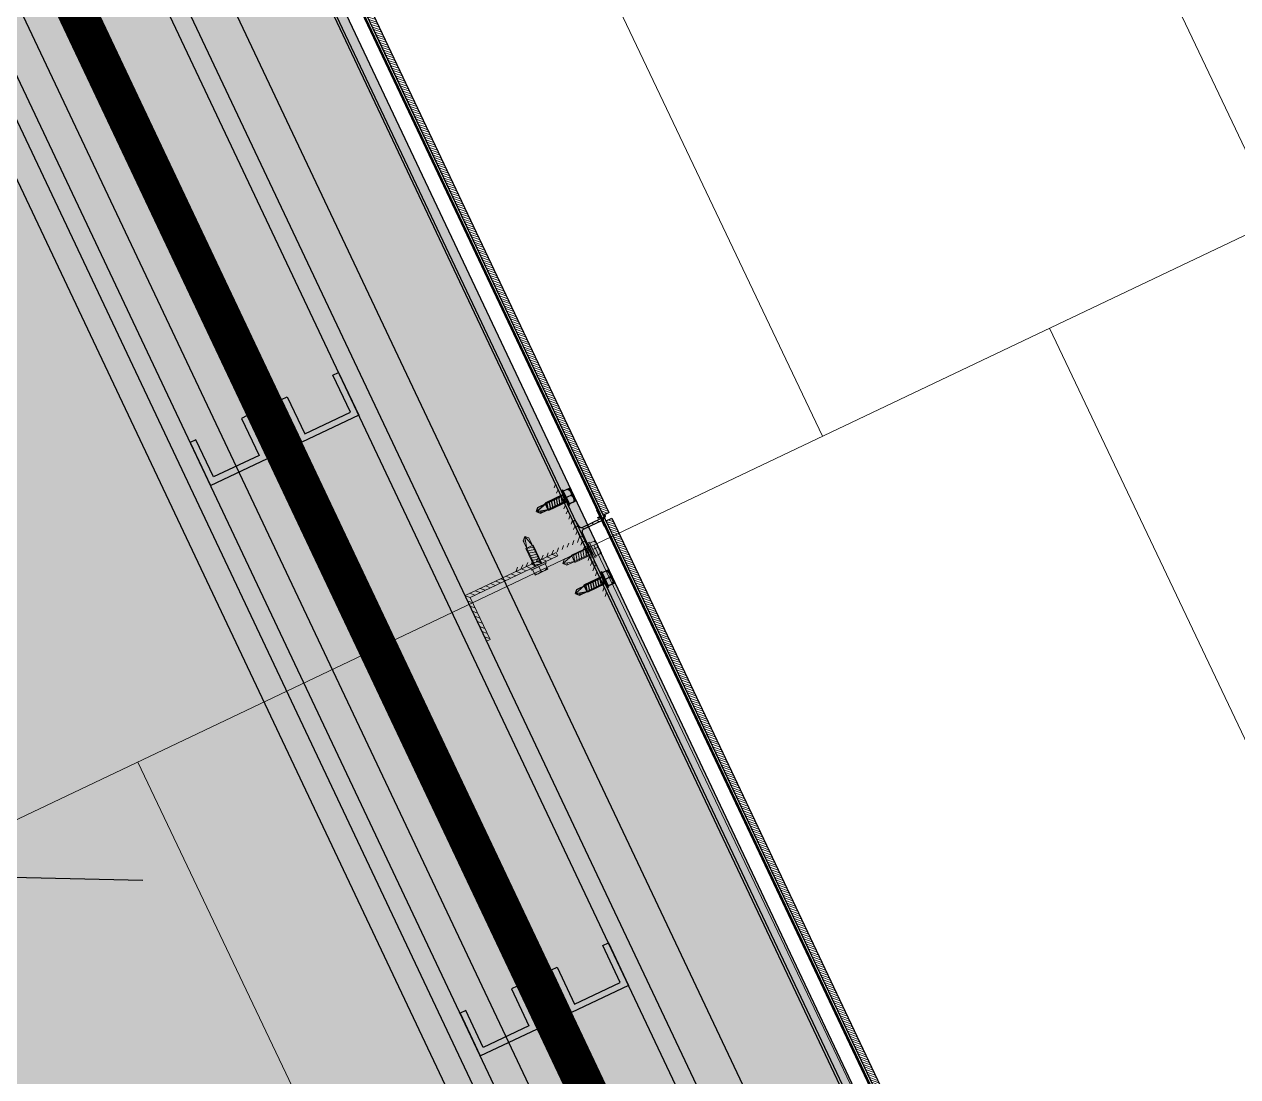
# Model space of a CAD drawing. Header units: metres. Extents: x 678805 to 1359287, y 2747329 to 5497370.
# Drawn here: x 679665.469 to 679666.431, y 2748568.507 to 2748569.341 of the extents above; entities that cross this region are included whole.
import ezdxf

# ---------------------------------------------------------------- set-up
doc = ezdxf.new("R2010")
doc.units = ezdxf.units.M
doc.linetypes.add('XREF_MON_BUILDINGS$0$Hidden', pattern=[0.004, 0.002, -0.002])
for name, color, linetype in [('00_XREF_MON_HSC_PAVEMENT', 7, 'Continuous'), ('00_XREF_TWQ_BUILDINGS', 7, 'Continuous'), ('XREF_MON_BUILDINGS$0$00-Modulos DEFINIDOS', 7, 'Continuous'), ('XREF_MON_BUILDINGS$0$00-Modulos ROOFS', 2, 'Continuous'), ('XREF_MON_BUILDINGS$0$02-L-01_Structure t2', 7, 'Continuous'), ('XREF_MON_BUILDINGS$0$02-L-01_Struture aux', 4, 'Continuous'), ('XREF_MON_BUILDINGS$0$02-L-Insulation', 252, 'Continuous'), ('XREF_MON_BUILDINGS$0$02-L-INT Panel', 5, 'Continuous'), ('XREF_MON_BUILDINGS$0$02-L-panel', 5, 'Continuous')]:
    doc.layers.add(name, color=color, linetype=linetype)
doc.layers.add('XREF_MON_BUILDINGS$0$0-WIPEOUTS', color=7, linetype='Continuous', true_color=0xffffff)
doc.layers.add('XREF_MON_BUILDINGS$0$00-AUX STRUCTURE', color=3, linetype='Continuous', plot=False)
for name, color, linetype, lineweight in [('XREF_MON_BUILDINGS$0$02-H-251', 251, 'Continuous', 0), ('XREF_MON_BUILDINGS$0$02-H-254', 254, 'Continuous', 0), ('XREF_MON_BUILDINGS$0$02-L-01_Structure L', 7, 'Continuous', 5), ('XREF_MON_BUILDINGS$0$02-L-01_Structure T', 8, 'Continuous', 5)]:
    doc.layers.add(name, color=color, linetype=linetype, lineweight=lineweight)
for name, color, linetype, lineweight, true_color in [('XREF_MON_BUILDINGS$0$02-KH-01 Water_Toilets', 7, 'Continuous', 30, 0x3877ff), ('XREF_MON_HSC_PAVEMENT$0$02-L-Joints-Paviment_07_Precast Concrete Blocks 60X40', 7, 'Continuous', 5, 0x999999), ('XREF_MON_HSC_PAVEMENT$0$03-TR-Pavement_07_Precast Concrete Blocks 60X40', 7, 'Continuous', 5, 0x999999)]:
    doc.layers.add(name, color=color, linetype=linetype, lineweight=lineweight, true_color=true_color)
doc.layers.get('XREF_MON_BUILDINGS$0$02-KH-01 Water_Toilets').off()
doc.linetypes.add('XREF_MON_BUILDINGS$0$BATTING', pattern='A,0.0001,-0.1,[134,ltypeshp.shx,S=0.1,R=0,X=-0.1,Y=0],-0.2,[134,ltypeshp.shx,S=0.1,R=180,X=0.1,Y=0],-0.1', length=0.4001)

# ---------------------------------------------------------------- blocks, each defined once
blk = doc.blocks.new('XREF_MON_BUILDINGS$0$modulo kiosco')
at = {"layer": 'XREF_MON_BUILDINGS$0$0-WIPEOUTS', "true_color": 0xfcfcfc}
h = blk.add_hatch(color=7, dxfattribs=at)
h.dxf.hatch_style = 1
h.paths.add_polyline_path([(119.6986085139215, -61.62058441969566), (119.6986085125245, -56.82058442011476), (124.4986085132696, -56.82058442058042), (124.4986085123383, -61.62058442132547)])
at = {"layer": 'XREF_MON_BUILDINGS$0$00-Modulos ROOFS', "lineweight": 0}
blk.add_lwpolyline([(119.6986085139215, -61.62058441969566), (119.6986085125245, -56.82058442011476), (124.4986085132696, -56.82058442058042), (124.4986085123383, -61.62058442132547)], close=True, dxfattribs=at)
at = {"layer": 'XREF_MON_BUILDINGS$0$00-Modulos ROOFS'}
blk.add_lwpolyline([(124.4986085137352, -57.12058442062698), (124.4986085132696, -56.82058442058042), (124.1986085125245, -56.82058442151174), (119.9986085128039, -56.82058442034759), (119.6986085125245, -56.82058442011476), (119.6986085125245, -57.12058442085981), (119.6986085134558, -61.32058442058042), (119.6986085139215, -61.62058441969566), (119.9986085128039, -61.62058442062698), (124.1986085125245, -61.62058442109264), (124.4986085123383, -61.62058442132547), (124.4986085128039, -61.32058442081325)], close=True, dxfattribs=at)
blk = doc.blocks.new('XREF_MON_BUILDINGS$0$AUTORROSCANTE')
at = {"layer": 'XREF_MON_BUILDINGS$0$02-L-01_Structure t2', "color": 0}
for p, q in [((-31.20000000000002, 5.629165124598842), (-26.19999999999959, 5.62916512459816)), ((-31.19999999999999, -3.410605131648481e-13), (-26.19999999999976, 0)), ((-2.365309734828713, 2.5), (-25, 2.5)), ((0, 0), (-8.999999999999972, 2.5)), ((0, 0), (-3.600692283157343, -1.09366380576239)), ((0, 0), (-2.365309734828713, 2.5)), ((0, 0), (-2.365309734828713, -2.5)), ((-31.20000000000002, -5.629165124598899), (-26.19999999999948, -5.629165124599581)), ((-2.365309734828713, -2.5), (-25, -2.5)), ((-3.600692283157343, -1.09366380576239), (-2.365309734828713, -2.5))]:
    blk.add_line(p, q, dxfattribs=at)
at = {"layer": 'XREF_MON_BUILDINGS$0$02-L-01_Structure t2', "color": 253}
for p, q in [((-25, 3.149999999999977), (-8.999999999999943, 3.150000000000034)), ((-23.47427264461649, -3.14999999999992), (-25, 2.662522019210144)), ((-21.40651940967126, -3.14999999999992), (-23.06020473028568, 3.149999999999864)), ((-19.338766174726, -3.14999999999992), (-20.99245149534045, 3.14999999999992)), ((-17.27101293978083, -3.14999999999992), (-18.92469826039516, 3.150000000000034)), ((-15.20325970483566, -3.14999999999992), (-16.85694502544993, 3.150000000000034)), ((-13.1355064698904, -3.14999999999992), (-14.78919179050473, 3.149999999999977)), ((-11.06775323494514, -3.14999999999992), (-12.72143855555953, 3.149999999999977)), ((-9, -3.14999999999992), (-10.65368532061433, 3.150000000000034)), ((-9, -3.14999999999992), (-8.999999999999972, 3.150000000000034)), ((-25, -3.149999999999977), (-9, -3.149999999999977)), ((-3.600692283157343, -1.09366380576239), (-9, -2.5))]:
    blk.add_line(p, q, dxfattribs=at)
at = {"layer": 'XREF_MON_BUILDINGS$0$02-L-01_Structure t2', "color": 0}
for points in [[(-31.20000000000002, 5.629165124598842), (-26.19999999999996, 5.629165124598842), (-26.19999999999996, -5.629165124599581), (-31.20000000000002, -5.629165124599581)], [(-26.19999999999951, 6.5), (-25, 6.5), (-25, -6.500000000000057), (-26.19999999999951, -6.500000000000057)]]:
    blk.add_lwpolyline(points, close=True, dxfattribs=at)
for centre, start, end in [((-26.98608579049073, 2.367525475711773), 129.2840388374925, 214.1828116507075), ((-26.98608579049073, -2.366719793068796), 145.8304296466695, 230.7332658614822)]:
    blk.add_arc(centre, 4.213914209509284, start, end, dxfattribs=at)
blk = doc.blocks.new('XREF_MON_BUILDINGS$0$ULMA_Montante VV')
at = {"layer": 'XREF_MON_BUILDINGS$0$02-H-251', "ltscale": 125}
h = blk.add_hatch(dxfattribs=at)
h.set_pattern_fill('ANSI31', color=256, scale=0.001, angle=450, style=0)
h.set_pattern_definition([(134.9999999999999, (-0.05125000000043656, -0.00250000000005457), (-0.002245064030267289, -0.002245064030267287), [])])
edge = h.paths.add_edge_path()
edge.add_line((-0.05095000000073924, -0.00250000000005457), (0.04844999999841093, -0.00250000000005457))
edge.add_arc((0.04844999999841093, -0.002200000000129876), 0.0003, 270, 360)
edge.add_line((0.04874999999992724, -0.002200000000129876), (0.04874999999992724, -0.0003000000001520675))
edge.add_arc((0.04844999999841093, -0.0003000000001520675), 0.0003, 0, 90)
edge.add_line((0.04844999999841093, 0), (0, 0))
edge.add_line((0, 0), (0, 0.05719999999996617))
edge.add_arc((-0.0003000000015163096, 0.05719999999996617), 0.0003, 0, 90)
edge.add_line((-0.0003000000015163096, 0.05749999999989086), (-0.002200000000811997, 0.05749999999989086))
edge.add_arc((-0.002200000000811997, 0.05719999999996617), 0.0003, 90, 180)
edge.add_line((-0.002500000000509317, 0.05719999999996617), (-0.002500000000509317, 0))
edge.add_line((-0.002500000000509317, 0), (-0.05095000000073924, 0))
edge.add_arc((-0.05095000000073924, -0.0003000000001520675), 0.0003, 90, 180)
edge.add_line((-0.05125000000043656, -0.0003000000001520675), (-0.05125000000043656, -0.002200000000129876))
edge.add_arc((-0.05095000000073924, -0.002200000000129876), 0.0003, 180, 270)
blk = doc.blocks.new('XREF_MON_BUILDINGS$0$ULMA_Autotaladrante')
at = {"layer": 'XREF_MON_BUILDINGS$0$02-L-01_Structure T', "color": 252}
for p, q in [((-0.02500000000509317, 2.273736754432321e-13), (-0.02263469026956955, 0.00250000000005457)), ((-0.02500000000509317, 2.273736754432321e-13), (-0.01600000000325963, 0.00250000000005457)), ((-0.02500000000509317, 2.273736754432321e-13), (-0.02263469026956955, -0.002499999999599822)), ((-0.02500000000509317, 2.273736754432321e-13), (-0.02139930772136722, -0.001093663805477263)), ((-0.02263469026956955, 0.00250000000005457), (0, 0.00250000000005457)), ((0, 0.003150000000232467), (-0.01600000000325963, 0.003150000000232467)), ((-0.01600000000325963, -0.003149999999777719), (-0.01600000000325963, 0.003150000000232467)), ((-0.01600000000325963, -0.003149999999777719), (-0.01434631468237058, 0.003150000000232467)), ((-0.01393224676803584, -0.003149999999777719), (-0.01227856144714679, 0.003150000000232467)), ((-0.0118644935323573, -0.003149999999777719), (-0.01021080821146825, 0.003150000000232467)), ((-0.00979674029713351, -0.003149999999777719), (-0.008143054976244457, 0.003150000000232467)), ((-0.00772898706190972, -0.003149999999777719), (-0.006075301741020667, 0.003150000000232467)), ((-0.005661233826231182, -0.003149999999777719), (-0.004007548505342129, 0.003150000000232467)), ((-0.003593480591007392, -0.003149999999777719), (-0.001939795270118339, 0.003150000000232467)), ((-0.001525727355783602, -0.003149999999777719), (0, 0.002662522019363678)), ((0.006200000001172157, 0.005629165124673818), (0.001200000000153523, 0.005629165124673818)), ((0.006200000001172157, 2.273736754432321e-13), (0.001200000000153523, 2.273736754432321e-13)), ((-0.02139930772136722, -0.001093663805477263), (-0.02263469026956955, -0.002499999999599822)), ((-0.02263469026956955, -0.002499999999599822), (0, -0.002499999999599822)), ((-0.02139930772136722, -0.001093663805477263), (-0.01600000000325963, -0.002499999999599822)), ((0, -0.003149999999777719), (-0.01600000000325963, -0.003149999999777719)), ((0.006200000001172157, -0.005629165124219071), (0.001200000000153523, -0.005629165124219071))]:
    blk.add_line(p, q, dxfattribs=at)
for points in [[(0.001200000000153523, 0.006499999999959982), (0, 0.006499999999959982), (0, -0.006499999999732609), (0.001200000000153523, -0.006499999999732609)], [(0.006200000001172157, 0.005629165124673818), (0.001200000000153523, 0.005629165124673818), (0.001200000000153523, -0.005629165124219071), (0.006200000001172157, -0.005629165124219071)]]:
    blk.add_lwpolyline(points, close=True, dxfattribs=at)
for centre, start, end in [((0.001986085791031655, 0.002367525475847287), 325.8171883654993, 50.71596115511253), ((0.001986085791031655, -0.002366719792689764), 309.2667341381091, 34.16957033823044)]:
    blk.add_arc(centre, 0.004213914210367771, start, end, dxfattribs=at)
blk = doc.blocks.new('XREF_MON_BUILDINGS$0$ULMA_Escuadra40x80_Seccion')
at = {"layer": 'XREF_MON_BUILDINGS$0$02-H-251', "ltscale": 125}
h = blk.add_hatch(dxfattribs=at)
h.set_pattern_fill('ANSI31', color=256, scale=0.001, angle=360, style=0)
h.set_pattern_definition([(45, (0, 0), (-0.002245064030267288, 0.002245064030267289), [])])
h.paths.add_polyline_path([(0, 0.0799999999994725), (0.002999999989697244, 0.0799999999994725), (0.002999999989697244, 0.002999999999701686), (0.03999999999359716, 0.002999999999701686), (0.03999999999359716, 0), (0, 0)])
at = {"layer": 'XREF_MON_BUILDINGS$0$02-L-01_Structure L', "linetype": 'Continuous'}
blk.add_lwpolyline([(0, 0.0799999999994725), (0.002999999989697244, 0.0799999999994725), (0.002999999989697244, 0.002999999999701686), (0.03999999999359716, 0.002999999999701686), (0.03999999999359716, 0), (0, 0)], close=True, dxfattribs=at)
blk = doc.blocks.new('XREF_MON_BUILDINGS$0$desague')
at = {"linetype": 'Continuous'}
for p, q in [((-0.04090263425324991, 0.02045131712662318), (-0.3371916059736151, 0.1685958029868022)), ((0.04090263425324991, 0.02045131712662318), (0.3371916059736151, 0.1685958029868022)), ((-0.04090263425324991, -0.02045131712662318), (-0.3371916059736151, -0.1685958029868022)), ((0.04090263425324991, -0.02045131712662318), (0.3371916059736151, -0.1685958029868022))]:
    blk.add_line(p, q, dxfattribs=at)
blk.add_circle((0, 0), 0.04573053532453741, dxfattribs=at)
blk = doc.blocks.new('XREF_MON_BUILDINGS$0$A$C56BF4A3E')
at = {"layer": 'XREF_MON_BUILDINGS$0$02-H-251', "linetype": 'XREF_MON_BUILDINGS$0$Hidden', "ltscale": 125}
h = blk.add_hatch(dxfattribs=at)
h.set_pattern_fill('ANSI31', color=256, scale=0.001, angle=360, style=0)
h.set_pattern_definition([(45, (-250.7190308536063, -172.1081610942427), (-0.002245064030267288, 0.002245064030267289), [])])
edge = h.paths.add_edge_path()
edge.add_line((6.007799074164371, 0.0269813749317791), (6.009799074164324, 0.0269813749317791))
edge.add_line((6.009799074164324, 0.0269813749317791), (6.016670568796474, 0.02673596440934034))
edge.add_line((6.016670568796474, 0.02673596440934034), (6.017549401815462, 0.02579188096103735))
edge.add_arc((6.017768986389104, 0.02599628892301098), 0.0003, 222.95, 312.9500000000114)
edge.add_line((6.017973394351305, 0.02577670434936863), (6.018917664320146, 0.02665571099794306))
edge.add_line((6.018917664320146, 0.02665571099794306), (6.02066798285556, 0.02659319962083373))
edge.add_line((6.02066798285556, 0.02659319962083373), (6.021546851898041, 0.02564907747444067))
edge.add_arc((6.021766436471911, 0.0258534854373238), 0.0003, 222.9500000000149, 312.9500000000114)
edge.add_line((6.021970844434112, 0.02563390086368145), (6.022915153107409, 0.02651294354097899))
edge.add_line((6.022915153107409, 0.02651294354097899), (6.035870457225304, 0.02605025410764483))
edge.add_arc((6.035799074164391, 0.02405152839935454), 0.002, 360, 447.95459151111373, ccw=False)
edge.add_line((6.037799074164344, 0.02405152839935454), (6.037799074164344, 0.01732217391952418))
edge.add_line((6.037799074164344, 0.01732217391952418), (6.037799074164344, 0.00798137493154627))
edge.add_line((6.037799074164344, 0.00798137493154627), (6.032649074164386, 0.00798137493154627))
edge.add_line((6.032649074164386, 0.00798137493154627), (6.032649074164386, 0.006981374931342543))
edge.add_line((6.032649074164386, 0.006981374931342543), (6.037966468006847, 0.006981374931342543))
edge.add_arc((6.037966468006847, 0.006681374931645223), 0.0003, 29.99999999999568, 90, ccw=False)
edge.add_line((6.038226275628052, 0.006831374931493883), (6.039889266543117, 0.003950990174303115))
edge.add_arc((6.040149074164322, 0.004100990174151775), 0.0003, 210.0000000000145, 389.9999999999957)
edge.add_line((6.040408881785527, 0.004250990174000435), (6.03909230103169, 0.006531374931796563))
edge.add_arc((6.039352108652896, 0.006681374931645223), 0.0003, 90, 209.9999999999957, ccw=False)
edge.add_line((6.039352108652896, 0.006981374931342543), (6.047099074164283, 0.006981374931342543))
edge.add_line((6.047099074164283, 0.006981374931342543), (6.047099074164283, 0.00798137493154627))
edge.add_line((6.047099074164283, 0.00798137493154627), (6.041099074164425, 0.00798137493154627))
edge.add_line((6.041099074164425, 0.00798137493154627), (6.041099074164425, 0.009731374931902792))
edge.add_arc((6.040849074164374, 0.009731374931902792), 0.0002500000000000272, 360, 540)
edge.add_line((6.040599074164323, 0.009731374931902792), (6.040599074164323, 0.00798137493154627))
edge.add_line((6.040599074164323, 0.00798137493154627), (6.039599074164347, 0.00798137493154627))
edge.add_line((6.039599074164347, 0.00798137493154627), (6.039599074164347, 0.02422579777328338))
edge.add_arc((6.041599074164299, 0.02422579777328338), 0.002, 97.44741685019778, 180, ccw=False)
edge.add_line((6.041339841684806, 0.0262089262413383), (6.047249074164359, 0.0269813749317791))
edge.add_line((6.047249074164359, 0.0269813749317791), (6.047249074164359, 0.02878137493178201))
edge.add_line((6.047249074164359, 0.02878137493178201), (6.007799074164371, 0.02878137493178201))
edge.add_line((6.007799074164371, 0.02878137493178201), (6.007799074164371, 0.0269813749317791))
at = {"layer": 'XREF_MON_BUILDINGS$0$02-H-254', "ltscale": 125}
h = blk.add_hatch(dxfattribs=at)
h.set_pattern_fill('ANSI31', color=256, scale=0.0005, style=0)
h.set_pattern_definition([(45, (-251.461789068142, -171.9808575449287), (-0.001122532015133644, 0.001122532015133644), [])])
h.paths.add_polyline_path([(5.441299074183899, 8.775763254931235e-05), (6.036168537639629, 8.775763254931235e-05), (6.036168537639629, 0.0050199457986011), (5.441299074183899, 0.00501821766063415)])
h = blk.add_hatch(dxfattribs=at)
h.set_pattern_fill('ANSI31', color=256, scale=0.0005, style=0)
h.set_pattern_definition([(45, (-250.8617890681419, -171.9808575449287), (-0.001122532015133644, 0.001122532015133644), [])])
h.paths.add_polyline_path([(6.041299074183893, 8.775763254931235e-05), (6.63616853763963, 8.775763254931235e-05), (6.63616853763963, 0.0050199457986011), (6.041299074183893, 0.00501821766063415)])
at = {"layer": 'XREF_MON_BUILDINGS$0$00-AUX STRUCTURE', "linetype": 'Continuous', "const_width": 0.03}
blk.add_lwpolyline([(5.110634532114357, 0.2113524632619566), (9.35863453211795, 0.2113524632619566)], dxfattribs=at)
at = {"layer": 'XREF_MON_BUILDINGS$0$02-L-01_Struture aux', "linetype": 'Continuous'}
for p, q in [((5.110634532114357, 0.2263524632682774), (9.35063453211794, 0.2263524632641776)), ((5.110634532114357, 0.1963524632556286), (9.35063453211794, 0.1963524632515288))]:
    blk.add_line(p, q, dxfattribs=at)
at = {"layer": 'XREF_MON_BUILDINGS$0$02-L-01_Struture aux'}
for p, q in [((9.606410899122924, 0.02878126135213321), (4.864218063045374, 0.02878137223468613)), ((4.864218062999779, 0.02683137493374943), (9.606410899122924, 0.02683137493374943))]:
    blk.add_line(p, q, dxfattribs=at)
at = {"layer": 'XREF_MON_BUILDINGS$0$02-L-01_Struture aux', "linetype": 'XREF_MON_BUILDINGS$0$Hidden'}
for p, q in [((6.007799074164371, 0.02878137493178201), (6.007799074164371, 0.0269813749317791)), ((6.007799074164371, 0.02878137493178201), (6.047249074164359, 0.02878137493178201)), ((6.007799074164371, 0.0269813749317791), (6.009799074164324, 0.0269813749317791)), ((6.009049074164398, 0.0269813749317791), (6.009799074164324, 0.0269813749317791)), ((6.016670568796474, 0.02673596440934034), (6.009799074164324, 0.0269813749317791)), ((6.017549401815462, 0.02579188096103735), (6.016670568796474, 0.02673596440934034)), ((6.017973394351305, 0.02577670434936863), (6.018917664320146, 0.02665571099794306)), ((6.02066798285556, 0.02659319962083373), (6.018917664320146, 0.02665571099794306)), ((6.021546851898041, 0.02564907747444067), (6.02066798285556, 0.02659319962083373)), ((6.021970844434112, 0.02563390086368145), (6.022915153107409, 0.02651294354097899)), ((6.035870457225304, 0.02605025410764483), (6.022915153107409, 0.02651294354097899)), ((6.037799074164344, 0.02405152839935454), (6.037799074164344, 0.01732217391952418)), ((6.039599074164347, 0.02422579777328338), (6.039599074164347, 0.00798137493154627)), ((6.041339841684806, 0.0262089262413383), (6.047249074164359, 0.0269813749317791)), ((6.047249074164359, 0.02878137493178201), (6.047249074164359, 0.0269813749317791)), ((6.037799074164344, 0.01732217391952418), (6.037799074164344, 0.00798137493154627)), ((6.04079907416433, 0.009731374931902792), (6.04079907416433, 0.00798137493154627)), ((6.041299074164375, 0.009731374931902792), (6.041299074164431, 0.00798137493154627)), ((6.032649074164386, 0.00798137493154627), (6.037799074164344, 0.00798137493154627)), ((6.032649074164386, 0.00798137493154627), (6.032649074164386, 0.006981374931342543)), ((6.032649074164386, 0.006981374931342543), (6.037966468006847, 0.006981374931342543)), ((6.039889266543117, 0.003950990174303115), (6.038226275628052, 0.006831374931493883)), ((6.040408881785527, 0.004250990174000435), (6.03909230103169, 0.006531374931796563)), ((6.039352108652896, 0.006981374931342543), (6.047099074164283, 0.006981374931342543)), ((6.039599074164347, 0.00798137493154627), (6.04079907416433, 0.00798137493154627)), ((6.041299074164431, 0.00798137493154627), (6.047099074164283, 0.00798137493154627)), ((6.047099074164283, 0.00798137493154627), (6.047099074164283, 0.006981374931342543))]:
    blk.add_line(p, q, dxfattribs=at)
at = {"layer": 'XREF_MON_BUILDINGS$0$02-L-01_Struture aux', "linetype": 'Continuous'}
for points in [[(5.73310068939421, 0.2763524632515129), (5.695634532103131, 0.2763524632578509), (5.695634532103131, 0.2263524632578395), (5.73310068939421, 0.226352463257868), (5.73310068939421, 0.2313524632578634), (5.700634532103155, 0.231352463257835), (5.700634532103155, 0.2713524632570028), (5.733100689401827, 0.2713524632515174), (5.733100689401827, 0.2763524632515129)], [(6.23310068939421, 0.2763524632515129), (6.195634532103131, 0.2763524632578509), (6.195634532103131, 0.2263524632578395), (6.23310068939421, 0.226352463257868), (6.23310068939421, 0.2313524632578634), (6.200634532103155, 0.231352463257835), (6.200634532103155, 0.2713524632570028), (6.233100689401827, 0.2713524632515174), (6.233100689401827, 0.2763524632515129)], [(5.73310068939421, 0.1463524632641935), (5.695634532103131, 0.1463524632578554), (5.695634532103131, 0.1963524632578668), (5.73310068939421, 0.1963524632578384), (5.73310068939421, 0.1913524632578429), (5.700634532103155, 0.1913524632578714), (5.700634532103155, 0.1513524632587036), (5.733100689401827, 0.1513524632641889), (5.733100689401827, 0.1463524632641935)], [(6.23310068939421, 0.1463524632641935), (6.195634532103131, 0.1463524632578554), (6.195634532103131, 0.1963524632578668), (6.23310068939421, 0.1963524632578384), (6.23310068939421, 0.1913524632578429), (6.200634532103155, 0.1913524632578714), (6.200634532103155, 0.1513524632587036), (6.233100689401827, 0.1513524632641889), (6.233100689401827, 0.1463524632641935)]]:
    blk.add_lwpolyline(points, dxfattribs=at)
at = {"layer": 'XREF_MON_BUILDINGS$0$02-L-01_Struture aux'}
for points in [[(9.606410899122924, 0.006936668091238829), (4.864217982283829, 0.006936667175349243)], [(4.864218062552606, 0.007706819045150581), (9.606410899122924, 0.007706819961040168)]]:
    blk.add_lwpolyline(points, dxfattribs=at)
at = {"layer": 'XREF_MON_BUILDINGS$0$02-L-01_Struture aux', "linetype": 'XREF_MON_BUILDINGS$0$Hidden'}
for centre, radius, start, end in [((6.017768986389104, 0.02599628892301098), 0.0003, 222.9499999742432, 312.950000006033), ((6.021766436471911, 0.0258534854373238), 0.0003, 222.9500000717971, 312.950000006033), ((6.035799074164391, 0.02405152839935454), 0.002, 0, 87.95459151390347), ((6.041599074164299, 0.02422579777328338), 0.002, 97.44741685044744, 180), ((6.041049074164381, 0.009731374931902792), 0.0002500000000000272, 0, 180), ((6.037966468006847, 0.006681374931645223), 0.0003, 29.99999996828956, 90), ((6.039352108652896, 0.006681374931645223), 0.0003, 90, 209.9999999682886), ((6.040149074164322, 0.004100990174151775), 0.0003, 209.9999999682886, 29.99999996828956)]:
    blk.add_arc(centre, radius, start, end, dxfattribs=at)
at = {"layer": 'XREF_MON_BUILDINGS$0$02-L-Insulation', "linetype": 'XREF_MON_BUILDINGS$0$BATTING', "ltscale": 0.04}
blk.add_line((5.110634532114357, 0.2513524632609325), (9.345634532117916, 0.2513524632568327), dxfattribs=at)
at = {"layer": 'XREF_MON_BUILDINGS$0$02-L-Insulation', "linetype": 'XREF_MON_BUILDINGS$0$BATTING', "ltscale": 0.08}
blk.add_line((5.110634532114307, 0.09798582951128054), (9.544001165870586, 0.09798582950495671), dxfattribs=at)
at = {"layer": 'XREF_MON_BUILDINGS$0$02-L-INT Panel', "linetype": 'Continuous'}
for p, q in [((5.130634532114353, 0.3113524632619331), (9.330634532121064, 0.3113524632578688)), ((5.110634532114357, 0.2913524632619513), (9.350634532121067, 0.2913524632578515)), ((5.110634532114357, 0.2763524632638124), (9.35063453211794, 0.2763524632597125)), ((5.110634532114357, 0.1463524632619553), (9.35063453211794, 0.1463524632578554)), ((5.110634532114357, 0.1313524632638661), (9.35063453211794, 0.1313524632578194))]:
    blk.add_line(p, q, dxfattribs=at)
at = {"layer": 'XREF_MON_BUILDINGS$0$02-L-panel'}
blk.add_line((5.437698540379646, 0.00500949198815448), (9.61477983187405, 0.005021626705428162), dxfattribs=at)
for points in [[(6.036168537639629, 0.00501859720682063), (6.036168537639629, 8.775763254931235e-05), (5.441299074183899, 8.775763254931235e-05), (5.441299074183899, 0.005013243329308636), (5.865971476993284, 0.005019451364070449)], [(6.63616853763963, 0.00501859720682063), (6.63616853763963, 8.775763254931235e-05), (6.041299074183893, 8.775763254931235e-05), (6.041299074183893, 0.005013243329308636), (6.465971476993278, 0.005019451364070449)]]:
    blk.add_lwpolyline(points, dxfattribs=at)
at = {"layer": 'XREF_MON_BUILDINGS$0$02-L-panel', "ltscale": 125}
blk.add_lwpolyline([(6.041299074183893, 0.005013243329308636), (6.041299074183893, 8.775763254931235e-05)], dxfattribs=at)
at = {"linetype": 'Continuous', "xscale": 0.7500000000000021, "yscale": 0.7500000000000021, "zscale": 0.7500000000000021, "rotation": 269.9999999999814}
blk.add_blockref('XREF_MON_BUILDINGS$0$desague', (6.062304880128954, 0.7115031378737128), dxfattribs=at)
at = {"layer": 'XREF_MON_BUILDINGS$0$02-L-01_Struture aux'}
for name, p, rotation in [('XREF_MON_BUILDINGS$0$ULMA_Escuadra40x80_Seccion', (6.030449446077103, 0.1313524632609813), 180), ('XREF_MON_BUILDINGS$0$ULMA_Autotaladrante', (6.027449446089225, 0.06861586776807371), 180.0094821091939), ('XREF_MON_BUILDINGS$0$ULMA_Autotaladrante', (6.020181755774207, 0.02540869406936963), 270.0047410520664)]:
    blk.add_blockref(name, p, dxfattribs=dict(at, rotation=rotation))
blk.add_blockref('XREF_MON_BUILDINGS$0$ULMA_Montante VV', (6.032949446077897, 0.03128137493192185), dxfattribs=at)
at = {"layer": 'XREF_MON_BUILDINGS$0$02-L-01_Struture aux', "xscale": -0.001000000003841706, "yscale": 0.000999999996565748, "zscale": 0.001, "rotation": 270}
for p in [(5.994553734269221, 0.05160882704595338), (6.066396780744231, 0.05173137483589585)]:
    blk.add_blockref('XREF_MON_BUILDINGS$0$AUTORROSCANTE', p, dxfattribs=at)
blk = doc.blocks.new('XREF_MON_BUILDINGS')
at = {"layer": 'XREF_MON_BUILDINGS$0$02-KH-01 Water_Toilets', "linetype": 'Continuous', "rotation": 115.3161611592081}
blk.add_blockref('XREF_MON_BUILDINGS$0$modulo kiosco', (679661.9111184992, 2748433.30569171), dxfattribs=at)
at = {"layer": 'XREF_MON_BUILDINGS$0$00-Modulos DEFINIDOS', "rotation": 115.3161611891357}
blk.add_blockref('XREF_MON_BUILDINGS$0$A$C56BF4A3E', (679668.5158053937, 2748563.492723278), dxfattribs=at)
blk = doc.blocks.new('XREF_MON_HSC_PAVEMENT')
at = {"layer": 'XREF_MON_HSC_PAVEMENT$0$02-L-Joints-Paviment_07_Precast Concrete Blocks 60X40'}
for points in [[(679666.4628199561, 2748569.186009715), (679666.2050046674, 2748569.727794983)], [(679666.1016297773, 2748569.014132855), (679665.8438144886, 2748569.555918124)], [(679665.7404395984, 2748568.842255997), (679665.4826243097, 2748569.384041265)], [(679666.5392932034, 2748568.557910987), (679666.2814784588, 2748569.099696514)], [(679666.178102852, 2748568.386034491), (679665.9202881074, 2748568.927820018)], [(679665.8169125004, 2748568.214157995), (679665.5590977558, 2748568.755943522)]]:
    blk.add_lwpolyline(points, dxfattribs=at)
at = {"layer": 'XREF_MON_HSC_PAVEMENT$0$03-TR-Pavement_07_Precast Concrete Blocks 60X40'}
blk.add_line((679650.3864146009, 2748561.53585137), (679670.7140996482, 2748571.20903407), dxfattribs=at)

msp = doc.modelspace()

# ---------------------------------------------------------------- block references
at = {"layer": '00_XREF_MON_HSC_PAVEMENT'}
msp.add_blockref('XREF_MON_HSC_PAVEMENT', (0, 0), dxfattribs=at)

# ---------------------------------------------------------------- next in the draw order: block references
at = {"layer": '00_XREF_TWQ_BUILDINGS'}
msp.add_blockref('XREF_MON_BUILDINGS', (0, 0), dxfattribs=at)

# ---------------------------------------------------------------- next in the draw order: block references
msp.add_blockref('XREF_MON_BUILDINGS', (0, 0))

doc.saveas('drawing.dxf')
